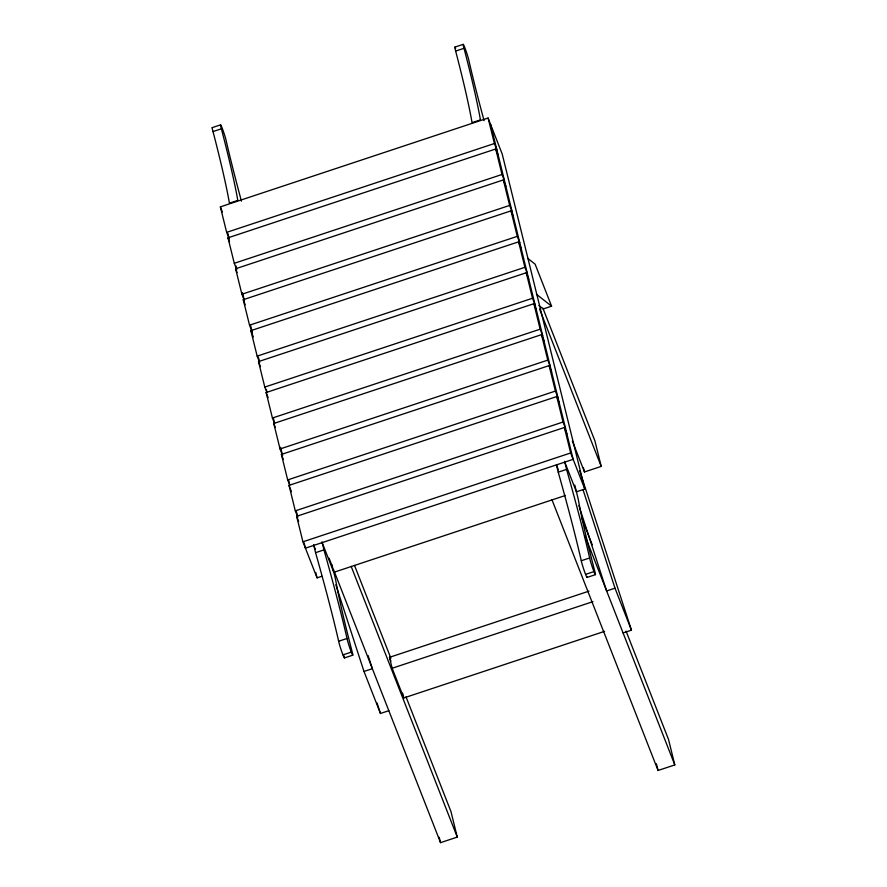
<?xml version="1.0" encoding="UTF-8"?>
<svg xmlns="http://www.w3.org/2000/svg" width="887" height="887" viewBox="0 0 887 887"><rect width="100%" height="100%" fill="white"/><g stroke="black" fill="none" stroke-linecap="round" stroke-linejoin="round"><path stroke-width="1.33" d="M212.204 127.628L220.564 124.856M454.831 47.122L463.202 44.35M221.384 128.803A363.648 23.55 71.6 0 1 237.805 200.407L229.434 203.178A363.648 23.55 71.6 0 0 213.013 131.575L221.384 128.803A9.203 0.599 71.6 0 1 222.083 127.883A9.203 0.599 71.6 0 1 226.373 141.532A363.648 23.55 71.6 0 0 241.441 201.149M464.012 48.297A363.648 23.55 71.6 0 1 480.432 119.9L472.061 122.672A363.648 23.55 71.6 0 0 455.652 51.069L464.012 48.297A9.203 0.599 71.6 0 1 464.71 47.377A9.203 0.599 71.6 0 1 469.001 61.026A363.648 23.55 71.6 0 0 484.069 120.643M229.145 238.725L226.651 232.361L220.364 206.871L488.105 118.038L502.23 154.105L584.799 489.036L576.428 491.808L564.786 462.105M226.651 232.361L494.381 143.528L488.105 118.038M236.774 269.67L234.279 263.295L227.992 237.816L495.733 148.983L498.228 155.347M234.279 263.295L502.009 174.473L495.733 148.983M244.402 300.604L241.907 294.24L235.62 268.761L503.361 179.928L505.856 186.292M241.907 294.24L509.637 205.418L503.361 179.928M252.03 331.55L249.535 325.185L243.249 299.706L510.99 210.873L513.473 217.237M249.535 325.185L517.265 236.352L510.99 210.873M259.658 362.495L257.163 356.13L250.877 330.651L518.618 241.818L521.101 248.183M257.163 356.13L524.893 267.297L518.618 241.818M266.787 392.165L264.792 387.076L258.505 361.597L526.246 272.764L528.73 279.128M264.792 387.076L532.522 298.243L526.246 272.764M274.416 423.11L272.42 418.021L266.133 392.542L533.874 303.709L536.358 310.073M527.554 258.217L535.127 264.171L551.581 306.181L543.221 308.953L538.897 305.549M272.42 418.021L540.15 329.188L533.874 303.709M282.543 455.33L280.048 448.966L273.761 423.487L541.491 334.654L543.986 341.018M280.048 448.966L547.778 360.133L541.491 334.654M289.672 485.001L287.676 479.911L281.39 454.432L549.12 365.599L551.614 371.963M287.676 479.911L555.406 391.078L549.12 365.599M297.799 517.221L295.304 510.857L289.018 485.366L556.748 396.544L559.242 402.909M295.304 510.857L563.034 422.024L556.748 396.544M321.848 576.284L317.069 577.869L302.933 541.802L296.646 516.312L564.376 427.49L566.871 433.854M302.933 541.802L570.663 452.969L564.376 427.49M344.178 655.97A9.203 0.599 71.6 0 1 342.526 653.808A9.203 0.599 71.6 0 1 338.657 641.246A363.648 23.55 71.6 0 0 315.584 552.668L323.955 549.896L321.97 541.824M587.094 576.827A9.203 0.599 71.6 0 1 584.721 572.104A9.203 0.599 71.6 0 1 581.284 560.739A363.648 23.55 71.6 0 0 558.222 472.161L566.582 469.389L564.598 461.329M572.359 441.016L584.478 471.951L601.209 466.396L594.933 440.917L542.899 308.144M565.451 495.456L333.8 572.315L322.158 542.611M338.657 641.246L347.028 638.474A363.648 23.55 71.6 0 0 323.955 549.896M581.284 560.739L589.655 557.967A363.648 23.55 71.6 0 0 566.582 469.389M342.947 654.894L351.307 652.111A9.203 0.599 71.6 0 0 352.006 651.202A363.648 23.55 71.6 0 1 335.596 579.599L331.949 564.808M585.575 574.388L593.946 571.616A9.203 0.599 71.6 0 0 594.645 570.696A363.648 23.55 71.6 0 1 578.224 499.093L574.776 485.089M344.466 657.921L352.826 655.149M587.094 577.415L595.465 574.643M604.601 631.333L403.796 697.958L392.154 668.255L389.471 657.334L588.957 591.141M335.829 584.744L363.992 671.459L372.363 668.687L368.094 655.548M623.084 632.963L631.455 630.18L614.99 588.181L606.63 590.953L578.889 505.557M392.154 668.255L592.959 601.63M363.992 671.459L380.456 713.47L388.816 710.687M333.445 569.376L440.54 842.65L457.271 837.095L450.984 811.616L406.024 696.894M551.98 499.78L658.065 770.47L674.796 764.927L668.521 739.436L626.089 631.156M536.447 294.262L551.581 306.181M494.381 143.528L496.875 149.892M502.009 174.473L504.503 180.837M509.637 205.418L512.132 211.782M517.265 236.352L519.76 242.716M524.893 267.297L527.388 273.662M539.584 309.142L601.209 466.396M532.522 298.243L535.016 304.607M540.15 329.188L542.644 335.552M547.778 360.133L550.273 366.497M555.406 391.078L557.901 397.443M563.034 422.024L565.529 428.388M570.663 452.969L584.799 489.036M581.628 517.731L592.239 544.795M584.888 535.471L674.796 764.927M558.366 469.833L556.426 464.888L558.222 472.161M220.364 206.871L222.36 211.96M227.992 237.816L229.489 241.641M354.501 565.407L390.868 658.221M389.471 657.334L390.923 661.048M235.62 268.761L237.117 272.575M351.185 566.405L457.271 837.095M243.249 299.706L245.244 304.795M250.877 330.651L253.372 337.016M258.505 361.597L260.501 366.686M266.133 392.542L268.129 397.631M329.055 558.189L332.437 566.804M273.761 423.487L275.258 427.301M281.39 454.432L283.385 459.521M313.787 545.383L315.251 549.097M289.018 485.366L291.513 491.731M296.646 516.312L298.642 521.412M579.721 470.886L631.455 630.18M582.992 489.635L614.99 588.181M377.03 702.936L380.456 713.47M583.491 467.926L584.478 471.951M656.413 763.774L658.065 770.47M490.6 124.402L573.157 459.333L305.427 548.166L304.097 542.789M439.209 837.284L440.54 842.65M402.598 693.102L403.796 697.958M313.599 544.607L315.584 552.668M315.739 572.481L317.069 577.869M227.826 233.359L229.168 238.791M235.776 265.645L236.452 268.384M242.417 292.566L244.413 300.671M250.378 324.853L252.374 332.947M258.339 357.128L259.337 361.197M266.288 389.415L266.965 392.132M273.263 417.677L274.593 423.066M280.558 447.281L282.543 455.353M288.519 479.568L289.506 483.603M296.469 511.843L297.467 515.879M213.013 131.575A9.203 0.599 71.6 0 1 212.47 127.872M351.307 652.111A9.203 0.599 71.6 0 1 347.028 638.474M455.652 51.069A9.203 0.599 71.6 0 1 455.63 48.408M593.946 571.616A9.203 0.599 71.6 0 1 589.655 557.967"/></g></svg>
